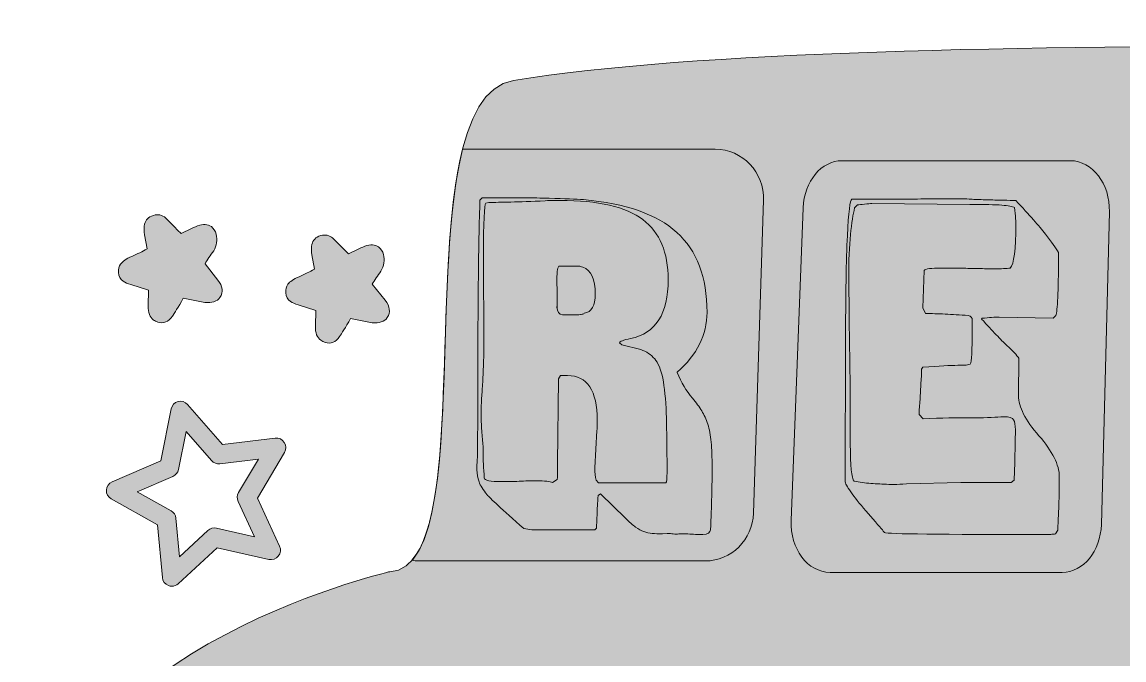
# Model space of a CAD drawing. Header units: inches. Extents: x 40 to 568, y -658 to -79.
# Drawn here: x 42.2 to 296.8, y -226.3 to -79 of the extents above; entities that cross this region are included whole.
import ezdxf

# ---------------------------------------------------------------- set-up
doc = ezdxf.new("R2010")
doc.units = ezdxf.units.IN
doc.header["$MEASUREMENT"] = 0
doc.layers.add('Layer 1', color=7, linetype='Continuous')

# ---------------------------------------------------------------- blocks, each defined once
blk = doc.blocks.new('block 4')
at = {"layer": 'Layer 1', "true_color": 0x231f20}
h = blk.add_hatch(color=250, dxfattribs=at)
h.dxf.hatch_style = 2
edge = h.paths.add_edge_path()
edge.add_spline(control_points=[(201.56, -188.47), (201.5, -190.88), (201.41, -193.48), (201.29, -196.28), (201.23, -196.89), (200.63, -197.25), (199.48, -197.37), (198.94, -197.37), (198.37, -197.36), (197.8, -197.33), (197.23, -197.3), (196.64, -197.25), (196.03, -197.19), (196.03, -197.19), (194.95, -197.19), (194.95, -197.19), (194.16, -197.19), (193.65, -197.22), (193.41, -197.28), (192.86, -197.22), (192.4, -197.18), (192, -197.15), (191.61, -197.11), (191.35, -197.1), (191.23, -197.1), (191.23, -197.1), (190.15, -197.19), (190.15, -197.19), (189.24, -197.19), (188.45, -197.16), (187.79, -197.1), (187.13, -197.04), (186.49, -196.9), (185.89, -196.69), (185.28, -196.48), (184.65, -196.13), (183.98, -195.64), (183.32, -195.15), (182.53, -194.45), (181.63, -193.54), (181.63, -193.54), (175.83, -187.97), (175.83, -187.97), (175.83, -187.97), (175.29, -188.33), (175.29, -188.33), (175.16, -190.04), (175.09, -191.51), (175.06, -192.76), (175.03, -194.01), (174.98, -195.06), (174.92, -195.91), (174.92, -195.91), (174.56, -196.28), (174.56, -196.28), (174.56, -196.28), (159.97, -196.28), (159.97, -196.28), (159.97, -196.28), (158.16, -196), (158.16, -196), (155.62, -193.75), (153.64, -191.97), (152.22, -190.66), (150.8, -189.35), (149.94, -188.52), (149.64, -188.15), (148.74, -187.05), (148.11, -186.07), (147.78, -185.18), (147.45, -184.3), (147.29, -183.37), (147.29, -182.4), (147.29, -181.67), (147.32, -180.91), (147.38, -180.11), (147.43, -179.32), (147.47, -178.41), (147.47, -177.37), (147.47, -148.45), (147.65, -129.37), (148.01, -120.11), (148.01, -120.11), (148.55, -119.57), (148.55, -119.57), (148.55, -119.57), (150.09, -119.57), (150.09, -119.57), (155.77, -119.57), (160.41, -119.61), (164, -119.7), (167.6, -119.79), (170.24, -119.9), (171.93, -120.02), (181.66, -120.87), (188.85, -123.4), (193.5, -127.6), (198.15, -131.8), (200.47, -137.95), (200.47, -146.05), (200.47, -151.23), (198.18, -155.82), (193.59, -159.84), (193.59, -159.84), (193.59, -159.93), (193.59, -159.93), (194.5, -162.24), (195.67, -164.22), (197.12, -165.87), (197.97, -166.9), (198.68, -167.88), (199.25, -168.79), (199.82, -169.7), (200.29, -170.74), (200.66, -171.89), (201.02, -173.05), (201.28, -174.42), (201.43, -176), (201.58, -177.59), (201.65, -179.54), (201.65, -181.85), (201.65, -183.86), (201.62, -186.07), (201.56, -188.47)], knot_values=[0, 0, 0, 0, 1, 1, 1, 2, 2, 2, 3, 3, 3, 4, 4, 4, 5, 5, 5, 6, 6, 6, 7, 7, 7, 8, 8, 8, 9, 9, 9, 10, 10, 10, 11, 11, 11, 12, 12, 12, 13, 13, 13, 14, 14, 14, 15, 15, 15, 16, 16, 16, 17, 17, 17, 18, 18, 18, 19, 19, 19, 20, 20, 20, 21, 21, 21, 22, 22, 22, 23, 23, 23, 24, 24, 24, 25, 25, 25, 26, 26, 26, 27, 27, 27, 28, 28, 28, 29, 29, 29, 30, 30, 30, 31, 31, 31, 32, 32, 32, 33, 33, 33, 34, 34, 34, 35, 35, 35, 36, 36, 36, 37, 37, 37, 38, 38, 38, 39, 39, 39, 40, 40, 40, 41, 41, 41, 41], degree=3, periodic=1)
edge = h.paths.add_edge_path()
edge.add_spline(control_points=[(185.66, -124.63), (181.76, -121.68), (175.37, -120.2), (166.5, -120.2), (166.13, -120.2), (165.65, -120.2), (165.05, -120.2), (164.5, -120.2), (163.84, -120.23), (163.05, -120.3), (159.91, -120.42), (157.27, -120.51), (155.12, -120.57), (152.98, -120.63), (151.3, -120.66), (150.09, -120.66), (150.09, -120.66), (149.37, -120.84), (149.37, -120.84), (149.01, -121.15), (148.82, -125.2), (148.82, -132.99), (148.82, -132.99), (148.82, -138.1), (148.82, -138.1), (148.82, -138.78), (148.82, -139.66), (148.82, -140.75), (148.82, -141.85), (148.85, -143.1), (148.92, -144.5), (148.92, -144.5), (148.92, -150.98), (148.92, -150.98), (148.92, -153.72), (148.88, -156.02), (148.82, -157.88), (148.77, -159.73), (148.69, -161.33), (148.6, -162.67), (148.51, -164.01), (148.43, -165.17), (148.37, -166.14), (148.31, -167.11), (148.28, -168.09), (148.28, -169.06), (148.28, -170.65), (148.33, -172.09), (148.42, -173.4), (148.51, -174.71), (148.61, -175.88), (148.74, -176.92), (148.74, -176.92), (148.74, -178.29), (148.74, -178.29), (148.74, -180.05), (148.82, -182.06), (149.01, -184.31), (149.06, -184.86), (150.4, -185.14), (152.99, -185.14), (154.26, -185.14), (155.61, -185.11), (157.03, -185.05), (158.45, -184.99), (159.76, -184.95), (160.97, -184.95), (163.02, -184.95), (164.29, -185.08), (164.77, -185.32), (164.77, -185.32), (165.86, -184.68), (165.86, -184.68), (165.92, -184.01), (165.95, -183.37), (165.95, -182.76), (165.95, -182.15), (165.95, -181.55), (165.95, -180.94), (165.95, -180.94), (166.13, -161.39), (166.13, -161.39), (166.13, -161.39), (166.58, -160.66), (166.58, -160.66), (166.58, -160.66), (168.22, -160.66), (168.22, -160.66), (172.81, -160.66), (175.1, -164.1), (175.1, -170.98), (175.1, -171.29), (175.1, -171.65), (175.1, -172.08), (175.1, -172.44), (175.07, -172.87), (175.01, -173.35), (175.01, -173.35), (174.56, -181.94), (174.56, -181.94), (174.56, -183.1), (174.65, -184.04), (174.83, -184.77), (174.83, -184.77), (175.37, -185.41), (175.37, -185.41), (175.37, -185.41), (190.96, -185.41), (190.96, -185.41), (191.14, -185.23), (191.23, -184.44), (191.23, -183.04), (191.23, -177.5), (191.17, -172.99), (191.05, -169.52), (190.93, -166.05), (190.66, -163.29), (190.24, -161.26), (189.81, -159.22), (189.19, -157.72), (188.38, -156.78), (187.56, -155.84), (186.49, -155.12), (185.16, -154.63), (185.16, -154.63), (180.81, -153.54), (180.81, -153.54), (180.81, -153.54), (180.27, -153.08), (180.27, -153.08), (180.27, -152.78), (181.11, -152.44), (182.81, -152.08), (188.61, -150.92), (191.5, -146.39), (191.5, -138.47), (191.5, -132.2), (189.56, -127.59), (185.66, -124.63)], knot_values=[0, 0, 0, 0, 1, 1, 1, 2, 2, 2, 3, 3, 3, 4, 4, 4, 5, 5, 5, 6, 6, 6, 7, 7, 7, 8, 8, 8, 9, 9, 9, 10, 10, 10, 11, 11, 11, 12, 12, 12, 13, 13, 13, 14, 14, 14, 15, 15, 15, 16, 16, 16, 17, 17, 17, 18, 18, 18, 19, 19, 19, 20, 20, 20, 21, 21, 21, 22, 22, 22, 23, 23, 23, 24, 24, 24, 25, 25, 25, 26, 26, 26, 27, 27, 27, 28, 28, 28, 29, 29, 29, 30, 30, 30, 31, 31, 31, 32, 32, 32, 33, 33, 33, 34, 34, 34, 35, 35, 35, 36, 36, 36, 37, 37, 37, 38, 38, 38, 39, 39, 39, 40, 40, 40, 41, 41, 41, 42, 42, 42, 43, 43, 43, 44, 44, 44, 45, 45, 45, 46, 46, 46, 46], degree=3, periodic=1)
edge = h.paths.add_edge_path()
edge.add_spline(control_points=[(172.11, -146.23), (172.11, -146.23), (172.02, -146.41), (172.02, -146.41), (171.72, -146.48), (171.45, -146.52), (171.21, -146.55), (170.97, -146.58), (170.75, -146.6), (170.57, -146.6), (170.57, -146.6), (167.04, -146.6), (167.04, -146.6), (166.25, -146.6), (165.83, -145.96), (165.77, -144.68), (165.77, -144.86), (165.8, -144.98), (165.86, -145.04), (165.86, -145.04), (165.86, -140.39), (165.86, -140.39), (165.8, -140.08), (165.77, -139.75), (165.77, -139.38), (165.77, -139.38), (165.77, -138.56), (165.77, -138.56), (165.77, -136.43), (165.98, -135.36), (166.4, -135.36), (166.4, -135.36), (171.03, -135.36), (171.03, -135.36), (171.09, -135.42), (171.33, -135.52), (171.75, -135.64), (173.68, -136.31), (174.65, -138.38), (174.65, -141.85), (174.65, -144.53), (173.8, -145.99), (172.11, -146.23)], knot_values=[0, 0, 0, 0, 1, 1, 1, 2, 2, 2, 3, 3, 3, 4, 4, 4, 5, 5, 5, 6, 6, 6, 7, 7, 7, 8, 8, 8, 9, 9, 9, 10, 10, 10, 11, 11, 11, 12, 12, 12, 13, 13, 13, 14, 14, 14, 14], degree=3, periodic=1)
h = blk.add_hatch(color=250, dxfattribs=at)
h.dxf.hatch_style = 2
edge = h.paths.add_edge_path()
edge.add_spline(control_points=[(281.79, -189.7), (281.72, -191.77), (281.63, -193.99), (281.51, -196.37), (281.51, -196.37), (280.97, -197.19), (280.97, -197.19), (280.67, -197.25), (280.3, -197.3), (279.88, -197.33), (279.46, -197.36), (278.94, -197.37), (278.34, -197.37), (254.54, -197.37), (242.25, -197.22), (241.46, -196.92), (241.52, -196.92), (240.83, -196.09), (239.38, -194.45), (239.38, -194.45), (237.2, -191.89), (237.2, -191.89), (235.69, -190.19), (234.51, -188.73), (233.67, -187.51), (232.82, -186.29), (232.4, -185.47), (232.4, -185.04), (232.4, -185.04), (232.49, -153.35), (232.49, -153.35), (232.49, -142.15), (232.62, -133.83), (232.9, -128.38), (233.17, -122.93), (233.52, -120.11), (233.94, -119.93), (233.94, -119.93), (244.99, -119.93), (244.99, -119.93), (245.54, -119.93), (246.2, -119.93), (246.99, -119.93), (247.83, -119.93), (248.8, -119.9), (249.89, -119.84), (249.89, -119.84), (254.69, -119.84), (254.69, -119.84), (254.69, -119.84), (259.86, -119.84), (259.86, -119.84), (260.1, -119.84), (260.73, -119.87), (261.76, -119.93), (262.78, -119.99), (263.92, -120.03), (265.16, -120.07), (266.39, -120.1), (267.64, -120.13), (268.87, -120.16), (270.11, -120.19), (271.09, -120.2), (271.82, -120.2), (274.96, -123.55), (277.24, -126.14), (278.66, -127.96), (280.08, -129.79), (281.09, -131.22), (281.69, -132.26), (281.69, -132.26), (281.69, -133.44), (281.69, -133.44), (281.69, -141.24), (281.48, -145.68), (281.06, -146.78), (281.06, -146.78), (280.43, -147.42), (280.43, -147.42), (280.43, -147.42), (268.01, -147.14), (268.01, -147.14), (266.98, -147.14), (265.66, -147.24), (264.03, -147.42), (264.03, -147.42), (263.93, -147.6), (263.93, -147.6), (265.2, -149), (266.32, -150.2), (267.29, -151.21), (268.25, -152.21), (269.08, -153.05), (269.78, -153.72), (270.47, -154.39), (271.05, -154.95), (271.5, -155.41), (271.95, -155.86), (272.3, -156.28), (272.54, -156.64), (272.54, -156.64), (272.45, -165.32), (272.45, -165.32), (272.45, -167.87), (274.02, -170.95), (277.16, -174.54), (280.3, -178.13), (281.88, -181.27), (281.88, -183.95), (281.88, -185.71), (281.85, -187.63), (281.79, -189.7)], knot_values=[0, 0, 0, 0, 1, 1, 1, 2, 2, 2, 3, 3, 3, 4, 4, 4, 5, 5, 5, 6, 6, 6, 7, 7, 7, 8, 8, 8, 9, 9, 9, 10, 10, 10, 11, 11, 11, 12, 12, 12, 13, 13, 13, 14, 14, 14, 15, 15, 15, 16, 16, 16, 17, 17, 17, 18, 18, 18, 19, 19, 19, 20, 20, 20, 21, 21, 21, 22, 22, 22, 23, 23, 23, 24, 24, 24, 25, 25, 25, 26, 26, 26, 27, 27, 27, 28, 28, 28, 29, 29, 29, 30, 30, 30, 31, 31, 31, 32, 32, 32, 33, 33, 33, 34, 34, 34, 35, 35, 35, 36, 36, 36, 37, 37, 37, 37], degree=3, periodic=1)
edge = h.paths.add_edge_path()
edge.add_spline(control_points=[(271.32, -170.84), (271.05, -170.39), (270.28, -170.16), (269.01, -170.16), (269.01, -170.16), (268.37, -170.16), (268.37, -170.16), (266.62, -170.34), (264.25, -170.42), (261.26, -170.39), (258.27, -170.36), (254.66, -170.43), (250.43, -170.61), (250.43, -170.61), (249.53, -169.61), (249.53, -169.61), (249.53, -169.61), (249.53, -169.06), (249.53, -169.06), (249.53, -168.88), (249.53, -168.64), (249.53, -168.33), (249.53, -168.03), (249.56, -167.63), (249.62, -167.14), (249.62, -167.14), (249.98, -161.3), (249.98, -161.3), (250.04, -160.81), (250.07, -160.42), (250.07, -160.11), (250.07, -159.75), (250.07, -159.44), (250.07, -159.2), (250.07, -159.2), (250.34, -158.74), (250.34, -158.74), (254.09, -158.44), (256.77, -158.28), (258.41, -158.28), (260.04, -158.28), (261, -158.19), (261.3, -158.01), (261.61, -157.52), (261.76, -154.88), (261.76, -150.07), (261.76, -150.07), (261.76, -147.78), (261.76, -147.78), (261.76, -147.3), (261.46, -146.96), (260.85, -146.78), (258.92, -146.66), (257.14, -146.55), (255.51, -146.46), (253.88, -146.37), (252.36, -146.32), (250.98, -146.32), (250.98, -146.32), (250.34, -145.04), (250.34, -145.04), (250.34, -145.04), (250.61, -136.37), (250.61, -136.37), (250.98, -136), (252.3, -135.82), (254.6, -135.82), (254.6, -135.82), (258.86, -135.82), (258.86, -135.82), (259.22, -135.82), (259.7, -135.84), (260.31, -135.86), (260.91, -135.9), (261.54, -135.91), (262.21, -135.91), (262.88, -135.91), (263.53, -135.93), (264.16, -135.96), (264.8, -135.99), (265.29, -136), (265.66, -136), (265.66, -136), (266.83, -136), (266.83, -136), (267.68, -136), (268.4, -135.99), (269.01, -135.96), (269.61, -135.93), (270.12, -135.88), (270.55, -135.82), (271.39, -134.97), (271.82, -131.59), (271.82, -125.68), (271.82, -125.68), (271.82, -124.77), (271.82, -124.77), (271.75, -124.46), (271.72, -124.16), (271.72, -123.85), (271.72, -123.85), (271.54, -121.85), (271.54, -121.85), (271.06, -121.6), (270.06, -121.42), (268.56, -121.3), (267.04, -121.18), (264.6, -121.12), (261.22, -121.12), (261.22, -121.12), (238.56, -120.93), (238.56, -120.93), (238.2, -120.93), (237.64, -120.98), (236.88, -121.07), (236.13, -121.16), (235.57, -121.21), (235.21, -121.21), (235.21, -121.21), (234.57, -121.94), (234.57, -121.94), (234.21, -123.34), (233.9, -125.39), (233.62, -128.1), (233.35, -130.81), (233.22, -134.15), (233.22, -138.1), (233.22, -138.1), (233.31, -146.96), (233.31, -146.96), (233.31, -147.45), (233.32, -148.5), (233.35, -150.11), (233.38, -151.72), (233.41, -153.54), (233.44, -155.55), (233.47, -157.55), (233.5, -159.55), (233.53, -161.53), (233.56, -163.51), (233.58, -165.08), (233.58, -166.23), (233.58, -166.23), (233.58, -176.46), (233.58, -176.46), (233.58, -181.51), (233.88, -184.37), (234.48, -185.04), (235.69, -185.29), (236.98, -185.46), (238.33, -185.55), (239.69, -185.64), (241.07, -185.71), (242.46, -185.77), (242.7, -185.77), (243.15, -185.77), (243.82, -185.77), (244.48, -185.77), (245.39, -185.74), (246.54, -185.68), (246.54, -185.68), (259.13, -185.32), (259.13, -185.32), (259.13, -185.32), (270.73, -185.32), (270.73, -185.32), (270.73, -185.32), (271.45, -184.77), (271.45, -184.77), (271.64, -179.05), (271.72, -175.18), (271.72, -173.17), (271.72, -172.08), (271.59, -171.3), (271.32, -170.84)], knot_values=[0, 0, 0, 0, 1, 1, 1, 2, 2, 2, 3, 3, 3, 4, 4, 4, 5, 5, 5, 6, 6, 6, 7, 7, 7, 8, 8, 8, 9, 9, 9, 10, 10, 10, 11, 11, 11, 12, 12, 12, 13, 13, 13, 14, 14, 14, 15, 15, 15, 16, 16, 16, 17, 17, 17, 18, 18, 18, 19, 19, 19, 20, 20, 20, 21, 21, 21, 22, 22, 22, 23, 23, 23, 24, 24, 24, 25, 25, 25, 26, 26, 26, 27, 27, 27, 28, 28, 28, 29, 29, 29, 30, 30, 30, 31, 31, 31, 32, 32, 32, 33, 33, 33, 34, 34, 34, 35, 35, 35, 36, 36, 36, 37, 37, 37, 38, 38, 38, 39, 39, 39, 40, 40, 40, 41, 41, 41, 42, 42, 42, 43, 43, 43, 44, 44, 44, 45, 45, 45, 46, 46, 46, 47, 47, 47, 48, 48, 48, 49, 49, 49, 50, 50, 50, 51, 51, 51, 52, 52, 52, 53, 53, 53, 54, 54, 54, 55, 55, 55, 56, 56, 56, 57, 57, 57, 58, 58, 58, 58], degree=3, periodic=1)
at = {"layer": 'Layer 1', "lineweight": 0}
for points, knots in [([(201.56, -188.47), (201.5, -190.88), (201.41, -193.48), (201.29, -196.28), (201.23, -196.89), (200.63, -197.25), (199.48, -197.37), (198.94, -197.37), (198.37, -197.36), (197.8, -197.33), (197.23, -197.3), (196.64, -197.25), (196.03, -197.19), (196.03, -197.19), (194.95, -197.19), (194.95, -197.19), (194.16, -197.19), (193.65, -197.22), (193.41, -197.28), (192.86, -197.22), (192.4, -197.18), (192, -197.15), (191.61, -197.11), (191.35, -197.1), (191.23, -197.1), (191.23, -197.1), (190.15, -197.19), (190.15, -197.19), (189.24, -197.19), (188.45, -197.16), (187.79, -197.1), (187.13, -197.04), (186.49, -196.9), (185.89, -196.69), (185.28, -196.48), (184.65, -196.13), (183.98, -195.64), (183.32, -195.15), (182.53, -194.45), (181.63, -193.54), (181.63, -193.54), (175.83, -187.97), (175.83, -187.97), (175.83, -187.97), (175.29, -188.33), (175.29, -188.33), (175.16, -190.04), (175.09, -191.51), (175.06, -192.76), (175.03, -194.01), (174.98, -195.06), (174.92, -195.91), (174.92, -195.91), (174.56, -196.28), (174.56, -196.28), (174.56, -196.28), (159.97, -196.28), (159.97, -196.28), (159.97, -196.28), (158.16, -196), (158.16, -196), (155.62, -193.75), (153.64, -191.97), (152.22, -190.66), (150.8, -189.35), (149.94, -188.52), (149.64, -188.15), (148.74, -187.05), (148.11, -186.07), (147.78, -185.18), (147.45, -184.3), (147.29, -183.37), (147.29, -182.4), (147.29, -181.67), (147.32, -180.91), (147.38, -180.11), (147.43, -179.32), (147.47, -178.41), (147.47, -177.37), (147.47, -148.45), (147.65, -129.37), (148.01, -120.11), (148.01, -120.11), (148.55, -119.57), (148.55, -119.57), (148.55, -119.57), (150.09, -119.57), (150.09, -119.57), (155.77, -119.57), (160.41, -119.61), (164, -119.7), (167.6, -119.79), (170.24, -119.9), (171.93, -120.02), (181.66, -120.87), (188.85, -123.4), (193.5, -127.6), (198.15, -131.8), (200.47, -137.95), (200.47, -146.05), (200.47, -151.23), (198.18, -155.82), (193.59, -159.84), (193.59, -159.84), (193.59, -159.93), (193.59, -159.93), (194.5, -162.24), (195.67, -164.22), (197.12, -165.87), (197.97, -166.9), (198.68, -167.88), (199.25, -168.79), (199.82, -169.7), (200.29, -170.74), (200.66, -171.89), (201.02, -173.05), (201.28, -174.42), (201.43, -176), (201.58, -177.59), (201.65, -179.54), (201.65, -181.85), (201.65, -183.86), (201.62, -186.07), (201.56, -188.47)], [0, 0, 0, 0, 1, 1, 1, 2, 2, 2, 3, 3, 3, 4, 4, 4, 5, 5, 5, 6, 6, 6, 7, 7, 7, 8, 8, 8, 9, 9, 9, 10, 10, 10, 11, 11, 11, 12, 12, 12, 13, 13, 13, 14, 14, 14, 15, 15, 15, 16, 16, 16, 17, 17, 17, 18, 18, 18, 19, 19, 19, 20, 20, 20, 21, 21, 21, 22, 22, 22, 23, 23, 23, 24, 24, 24, 25, 25, 25, 26, 26, 26, 27, 27, 27, 28, 28, 28, 29, 29, 29, 30, 30, 30, 31, 31, 31, 32, 32, 32, 33, 33, 33, 34, 34, 34, 35, 35, 35, 36, 36, 36, 37, 37, 37, 38, 38, 38, 39, 39, 39, 40, 40, 40, 41, 41, 41, 41]), ([(185.66, -124.63), (181.76, -121.68), (175.37, -120.2), (166.5, -120.2), (166.13, -120.2), (165.65, -120.2), (165.05, -120.2), (164.5, -120.2), (163.84, -120.23), (163.05, -120.3), (159.91, -120.42), (157.27, -120.51), (155.12, -120.57), (152.98, -120.63), (151.3, -120.66), (150.09, -120.66), (150.09, -120.66), (149.37, -120.84), (149.37, -120.84), (149.01, -121.15), (148.82, -125.2), (148.82, -132.99), (148.82, -132.99), (148.82, -138.1), (148.82, -138.1), (148.82, -138.78), (148.82, -139.66), (148.82, -140.75), (148.82, -141.85), (148.85, -143.1), (148.92, -144.5), (148.92, -144.5), (148.92, -150.98), (148.92, -150.98), (148.92, -153.72), (148.88, -156.02), (148.82, -157.88), (148.77, -159.73), (148.69, -161.33), (148.6, -162.67), (148.51, -164.01), (148.43, -165.17), (148.37, -166.14), (148.31, -167.11), (148.28, -168.09), (148.28, -169.06), (148.28, -170.65), (148.33, -172.09), (148.42, -173.4), (148.51, -174.71), (148.61, -175.88), (148.74, -176.92), (148.74, -176.92), (148.74, -178.29), (148.74, -178.29), (148.74, -180.05), (148.82, -182.06), (149.01, -184.31), (149.06, -184.86), (150.4, -185.14), (152.99, -185.14), (154.26, -185.14), (155.61, -185.11), (157.03, -185.05), (158.45, -184.99), (159.76, -184.95), (160.97, -184.95), (163.02, -184.95), (164.29, -185.08), (164.77, -185.32), (164.77, -185.32), (165.86, -184.68), (165.86, -184.68), (165.92, -184.01), (165.95, -183.37), (165.95, -182.76), (165.95, -182.15), (165.95, -181.55), (165.95, -180.94), (165.95, -180.94), (166.13, -161.39), (166.13, -161.39), (166.13, -161.39), (166.58, -160.66), (166.58, -160.66), (166.58, -160.66), (168.22, -160.66), (168.22, -160.66), (172.81, -160.66), (175.1, -164.1), (175.1, -170.98), (175.1, -171.29), (175.1, -171.65), (175.1, -172.08), (175.1, -172.44), (175.07, -172.87), (175.01, -173.35), (175.01, -173.35), (174.56, -181.94), (174.56, -181.94), (174.56, -183.1), (174.65, -184.04), (174.83, -184.77), (174.83, -184.77), (175.37, -185.41), (175.37, -185.41), (175.37, -185.41), (190.96, -185.41), (190.96, -185.41), (191.14, -185.23), (191.23, -184.44), (191.23, -183.04), (191.23, -177.5), (191.17, -172.99), (191.05, -169.52), (190.93, -166.05), (190.66, -163.29), (190.24, -161.26), (189.81, -159.22), (189.19, -157.72), (188.38, -156.78), (187.56, -155.84), (186.49, -155.12), (185.16, -154.63), (185.16, -154.63), (180.81, -153.54), (180.81, -153.54), (180.81, -153.54), (180.27, -153.08), (180.27, -153.08), (180.27, -152.78), (181.11, -152.44), (182.81, -152.08), (188.61, -150.92), (191.5, -146.39), (191.5, -138.47), (191.5, -132.2), (189.56, -127.59), (185.66, -124.63)], [0, 0, 0, 0, 1, 1, 1, 2, 2, 2, 3, 3, 3, 4, 4, 4, 5, 5, 5, 6, 6, 6, 7, 7, 7, 8, 8, 8, 9, 9, 9, 10, 10, 10, 11, 11, 11, 12, 12, 12, 13, 13, 13, 14, 14, 14, 15, 15, 15, 16, 16, 16, 17, 17, 17, 18, 18, 18, 19, 19, 19, 20, 20, 20, 21, 21, 21, 22, 22, 22, 23, 23, 23, 24, 24, 24, 25, 25, 25, 26, 26, 26, 27, 27, 27, 28, 28, 28, 29, 29, 29, 30, 30, 30, 31, 31, 31, 32, 32, 32, 33, 33, 33, 34, 34, 34, 35, 35, 35, 36, 36, 36, 37, 37, 37, 38, 38, 38, 39, 39, 39, 40, 40, 40, 41, 41, 41, 42, 42, 42, 43, 43, 43, 44, 44, 44, 45, 45, 45, 46, 46, 46, 46]), ([(281.79, -189.7), (281.72, -191.77), (281.63, -193.99), (281.51, -196.37), (281.51, -196.37), (280.97, -197.19), (280.97, -197.19), (280.67, -197.25), (280.3, -197.3), (279.88, -197.33), (279.46, -197.36), (278.94, -197.37), (278.34, -197.37), (254.54, -197.37), (242.25, -197.22), (241.46, -196.92), (241.52, -196.92), (240.83, -196.09), (239.38, -194.45), (239.38, -194.45), (237.2, -191.89), (237.2, -191.89), (235.69, -190.19), (234.51, -188.73), (233.67, -187.51), (232.82, -186.29), (232.4, -185.47), (232.4, -185.04), (232.4, -185.04), (232.49, -153.35), (232.49, -153.35), (232.49, -142.15), (232.62, -133.83), (232.9, -128.38), (233.17, -122.93), (233.52, -120.11), (233.94, -119.93), (233.94, -119.93), (244.99, -119.93), (244.99, -119.93), (245.54, -119.93), (246.2, -119.93), (246.99, -119.93), (247.83, -119.93), (248.8, -119.9), (249.89, -119.84), (249.89, -119.84), (254.69, -119.84), (254.69, -119.84), (254.69, -119.84), (259.86, -119.84), (259.86, -119.84), (260.1, -119.84), (260.73, -119.87), (261.76, -119.93), (262.78, -119.99), (263.92, -120.03), (265.16, -120.07), (266.39, -120.1), (267.64, -120.13), (268.87, -120.16), (270.11, -120.19), (271.09, -120.2), (271.82, -120.2), (274.96, -123.55), (277.24, -126.14), (278.66, -127.96), (280.08, -129.79), (281.09, -131.22), (281.69, -132.26), (281.69, -132.26), (281.69, -133.44), (281.69, -133.44), (281.69, -141.24), (281.48, -145.68), (281.06, -146.78), (281.06, -146.78), (280.43, -147.42), (280.43, -147.42), (280.43, -147.42), (268.01, -147.14), (268.01, -147.14), (266.98, -147.14), (265.66, -147.24), (264.03, -147.42), (264.03, -147.42), (263.93, -147.6), (263.93, -147.6), (265.2, -149), (266.32, -150.2), (267.29, -151.21), (268.25, -152.21), (269.08, -153.05), (269.78, -153.72), (270.47, -154.39), (271.05, -154.95), (271.5, -155.41), (271.95, -155.86), (272.3, -156.28), (272.54, -156.64), (272.54, -156.64), (272.45, -165.32), (272.45, -165.32), (272.45, -167.87), (274.02, -170.95), (277.16, -174.54), (280.3, -178.13), (281.88, -181.27), (281.88, -183.95), (281.88, -185.71), (281.85, -187.63), (281.79, -189.7)], [0, 0, 0, 0, 1, 1, 1, 2, 2, 2, 3, 3, 3, 4, 4, 4, 5, 5, 5, 6, 6, 6, 7, 7, 7, 8, 8, 8, 9, 9, 9, 10, 10, 10, 11, 11, 11, 12, 12, 12, 13, 13, 13, 14, 14, 14, 15, 15, 15, 16, 16, 16, 17, 17, 17, 18, 18, 18, 19, 19, 19, 20, 20, 20, 21, 21, 21, 22, 22, 22, 23, 23, 23, 24, 24, 24, 25, 25, 25, 26, 26, 26, 27, 27, 27, 28, 28, 28, 29, 29, 29, 30, 30, 30, 31, 31, 31, 32, 32, 32, 33, 33, 33, 34, 34, 34, 35, 35, 35, 36, 36, 36, 37, 37, 37, 37]), ([(271.32, -170.84), (271.05, -170.39), (270.28, -170.16), (269.01, -170.16), (269.01, -170.16), (268.37, -170.16), (268.37, -170.16), (266.62, -170.34), (264.25, -170.42), (261.26, -170.39), (258.27, -170.36), (254.66, -170.43), (250.43, -170.61), (250.43, -170.61), (249.53, -169.61), (249.53, -169.61), (249.53, -169.61), (249.53, -169.06), (249.53, -169.06), (249.53, -168.88), (249.53, -168.64), (249.53, -168.33), (249.53, -168.03), (249.56, -167.63), (249.62, -167.14), (249.62, -167.14), (249.98, -161.3), (249.98, -161.3), (250.04, -160.81), (250.07, -160.42), (250.07, -160.11), (250.07, -159.75), (250.07, -159.44), (250.07, -159.2), (250.07, -159.2), (250.34, -158.74), (250.34, -158.74), (254.09, -158.44), (256.77, -158.28), (258.41, -158.28), (260.04, -158.28), (261, -158.19), (261.3, -158.01), (261.61, -157.52), (261.76, -154.88), (261.76, -150.07), (261.76, -150.07), (261.76, -147.78), (261.76, -147.78), (261.76, -147.3), (261.46, -146.96), (260.85, -146.78), (258.92, -146.66), (257.14, -146.55), (255.51, -146.46), (253.88, -146.37), (252.36, -146.32), (250.98, -146.32), (250.98, -146.32), (250.34, -145.04), (250.34, -145.04), (250.34, -145.04), (250.61, -136.37), (250.61, -136.37), (250.98, -136), (252.3, -135.82), (254.6, -135.82), (254.6, -135.82), (258.86, -135.82), (258.86, -135.82), (259.22, -135.82), (259.7, -135.84), (260.31, -135.86), (260.91, -135.9), (261.54, -135.91), (262.21, -135.91), (262.88, -135.91), (263.53, -135.93), (264.16, -135.96), (264.8, -135.99), (265.29, -136), (265.66, -136), (265.66, -136), (266.83, -136), (266.83, -136), (267.68, -136), (268.4, -135.99), (269.01, -135.96), (269.61, -135.93), (270.12, -135.88), (270.55, -135.82), (271.39, -134.97), (271.82, -131.59), (271.82, -125.68), (271.82, -125.68), (271.82, -124.77), (271.82, -124.77), (271.75, -124.46), (271.72, -124.16), (271.72, -123.85), (271.72, -123.85), (271.54, -121.85), (271.54, -121.85), (271.06, -121.6), (270.06, -121.42), (268.56, -121.3), (267.04, -121.18), (264.6, -121.12), (261.22, -121.12), (261.22, -121.12), (238.56, -120.93), (238.56, -120.93), (238.2, -120.93), (237.64, -120.98), (236.88, -121.07), (236.13, -121.16), (235.57, -121.21), (235.21, -121.21), (235.21, -121.21), (234.57, -121.94), (234.57, -121.94), (234.21, -123.34), (233.9, -125.39), (233.62, -128.1), (233.35, -130.81), (233.22, -134.15), (233.22, -138.1), (233.22, -138.1), (233.31, -146.96), (233.31, -146.96), (233.31, -147.45), (233.32, -148.5), (233.35, -150.11), (233.38, -151.72), (233.41, -153.54), (233.44, -155.55), (233.47, -157.55), (233.5, -159.55), (233.53, -161.53), (233.56, -163.51), (233.58, -165.08), (233.58, -166.23), (233.58, -166.23), (233.58, -176.46), (233.58, -176.46), (233.58, -181.51), (233.88, -184.37), (234.48, -185.04), (235.69, -185.29), (236.98, -185.46), (238.33, -185.55), (239.69, -185.64), (241.07, -185.71), (242.46, -185.77), (242.7, -185.77), (243.15, -185.77), (243.82, -185.77), (244.48, -185.77), (245.39, -185.74), (246.54, -185.68), (246.54, -185.68), (259.13, -185.32), (259.13, -185.32), (259.13, -185.32), (270.73, -185.32), (270.73, -185.32), (270.73, -185.32), (271.45, -184.77), (271.45, -184.77), (271.64, -179.05), (271.72, -175.18), (271.72, -173.17), (271.72, -172.08), (271.59, -171.3), (271.32, -170.84)], [0, 0, 0, 0, 1, 1, 1, 2, 2, 2, 3, 3, 3, 4, 4, 4, 5, 5, 5, 6, 6, 6, 7, 7, 7, 8, 8, 8, 9, 9, 9, 10, 10, 10, 11, 11, 11, 12, 12, 12, 13, 13, 13, 14, 14, 14, 15, 15, 15, 16, 16, 16, 17, 17, 17, 18, 18, 18, 19, 19, 19, 20, 20, 20, 21, 21, 21, 22, 22, 22, 23, 23, 23, 24, 24, 24, 25, 25, 25, 26, 26, 26, 27, 27, 27, 28, 28, 28, 29, 29, 29, 30, 30, 30, 31, 31, 31, 32, 32, 32, 33, 33, 33, 34, 34, 34, 35, 35, 35, 36, 36, 36, 37, 37, 37, 38, 38, 38, 39, 39, 39, 40, 40, 40, 41, 41, 41, 42, 42, 42, 43, 43, 43, 44, 44, 44, 45, 45, 45, 46, 46, 46, 47, 47, 47, 48, 48, 48, 49, 49, 49, 50, 50, 50, 51, 51, 51, 52, 52, 52, 53, 53, 53, 54, 54, 54, 55, 55, 55, 56, 56, 56, 57, 57, 57, 58, 58, 58, 58]), ([(172.11, -146.23), (172.11, -146.23), (172.02, -146.41), (172.02, -146.41), (171.72, -146.48), (171.45, -146.52), (171.21, -146.55), (170.97, -146.58), (170.75, -146.6), (170.57, -146.6), (170.57, -146.6), (167.04, -146.6), (167.04, -146.6), (166.25, -146.6), (165.83, -145.96), (165.77, -144.68), (165.77, -144.86), (165.8, -144.98), (165.86, -145.04), (165.86, -145.04), (165.86, -140.39), (165.86, -140.39), (165.8, -140.08), (165.77, -139.75), (165.77, -139.38), (165.77, -139.38), (165.77, -138.56), (165.77, -138.56), (165.77, -136.43), (165.98, -135.36), (166.4, -135.36), (166.4, -135.36), (171.03, -135.36), (171.03, -135.36), (171.09, -135.42), (171.33, -135.52), (171.75, -135.64), (173.68, -136.31), (174.65, -138.38), (174.65, -141.85), (174.65, -144.53), (173.8, -145.99), (172.11, -146.23)], [0, 0, 0, 0, 1, 1, 1, 2, 2, 2, 3, 3, 3, 4, 4, 4, 5, 5, 5, 6, 6, 6, 7, 7, 7, 8, 8, 8, 9, 9, 9, 10, 10, 10, 11, 11, 11, 12, 12, 12, 13, 13, 13, 14, 14, 14, 14])]:
    blk.add_open_spline(points, degree=3, knots=knots, dxfattribs=at)
blk = doc.blocks.new('block 2')
at = {"layer": 'Layer 1', "true_color": 0xfff100}
h = blk.add_hatch(color=2, dxfattribs=at)
h.dxf.hatch_style = 2
edge = h.paths.add_edge_path()
edge.add_spline(control_points=[(47.63, -339.79), (47.63, -339.79), (553.04, -336.55), (553.04, -336.55), (553.04, -336.55), (546.91, -120.74), (546.91, -120.74), (546.91, -120.74), (544.23, -86.97), (505.62, -86.97), (467, -86.97), (237.99, -79.01), (155.76, -92.49), (128.8, -96.91), (150.31, -205.07), (127.14, -205.94), (127.14, -205.94), (42.19, -225.5), (46.73, -280.7), (46.73, -280.7), (47.63, -339.79), (47.63, -339.79)], knot_values=[0, 0, 0, 0, 1, 1, 1, 2, 2, 2, 3, 3, 3, 4, 4, 4, 5, 5, 5, 6, 6, 6, 7, 7, 7, 7], degree=3, periodic=1)
at = {"layer": 'Layer 1', "true_color": 0x6bc7bb}
h = blk.add_hatch(color=123, dxfattribs=at)
h.dxf.hatch_style = 2
edge = h.paths.add_edge_path()
edge.add_spline(control_points=[(132.29, -203.3), (132.76, -203.36), (133.22, -203.45), (133.71, -203.45), (133.71, -203.45), (200.06, -203.45), (200.06, -203.45), (206.08, -203.45), (211.01, -198.56), (211.21, -192.4), (211.21, -192.4), (213.51, -120.17), (213.51, -120.17), (213.72, -113.72), (208.66, -108.38), (202.36, -108.38), (202.36, -108.38), (143.98, -108.38), (143.98, -108.38), (137.03, -135.99), (143.33, -190.73), (132.29, -203.3)], knot_values=[0, 0, 0, 0, 1, 1, 1, 2, 2, 2, 3, 3, 3, 4, 4, 4, 5, 5, 5, 6, 6, 6, 7, 7, 7, 7], degree=3, periodic=1)
h = blk.add_hatch(color=123, dxfattribs=at)
h.dxf.hatch_style = 2
edge = h.paths.add_edge_path()
edge.add_spline(control_points=[(228.91, -206.09), (228.91, -206.09), (282.56, -206.09), (282.56, -206.09), (287.44, -206.09), (291.43, -201.2), (291.59, -195.05), (291.59, -195.05), (293.45, -122.82), (293.45, -122.82), (293.61, -116.37), (289.53, -111.03), (284.43, -111.03), (284.43, -111.03), (231.7, -111.03), (231.7, -111.03), (226.89, -111.03), (222.92, -115.81), (222.69, -121.89), (222.69, -121.89), (219.89, -194.12), (219.89, -194.12), (219.64, -200.63), (223.75, -206.09), (228.91, -206.09)], knot_values=[0, 0, 0, 0, 1, 1, 1, 2, 2, 2, 3, 3, 3, 4, 4, 4, 5, 5, 5, 6, 6, 6, 7, 7, 7, 8, 8, 8, 8], degree=3, periodic=1)
at = {"layer": 'Layer 1', "lineweight": 0}
for points, knots in [([(47.63, -339.79), (47.63, -339.79), (553.04, -336.55), (553.04, -336.55), (553.04, -336.55), (546.91, -120.74), (546.91, -120.74), (546.91, -120.74), (544.23, -86.97), (505.62, -86.97), (467, -86.97), (237.99, -79.01), (155.76, -92.49), (128.8, -96.91), (150.31, -205.07), (127.14, -205.94), (127.14, -205.94), (42.19, -225.5), (46.73, -280.7), (46.73, -280.7), (47.63, -339.79), (47.63, -339.79)], [0, 0, 0, 0, 1, 1, 1, 2, 2, 2, 3, 3, 3, 4, 4, 4, 5, 5, 5, 6, 6, 6, 7, 7, 7, 7]), ([(132.29, -203.3), (132.76, -203.36), (133.22, -203.45), (133.71, -203.45), (133.71, -203.45), (200.06, -203.45), (200.06, -203.45), (206.08, -203.45), (211.01, -198.56), (211.21, -192.4), (211.21, -192.4), (213.51, -120.17), (213.51, -120.17), (213.72, -113.72), (208.66, -108.38), (202.36, -108.38), (202.36, -108.38), (143.98, -108.38), (143.98, -108.38), (137.03, -135.99), (143.33, -190.73), (132.29, -203.3)], [0, 0, 0, 0, 1, 1, 1, 2, 2, 2, 3, 3, 3, 4, 4, 4, 5, 5, 5, 6, 6, 6, 7, 7, 7, 7]), ([(228.91, -206.09), (228.91, -206.09), (282.56, -206.09), (282.56, -206.09), (287.44, -206.09), (291.43, -201.2), (291.59, -195.05), (291.59, -195.05), (293.45, -122.82), (293.45, -122.82), (293.61, -116.37), (289.53, -111.03), (284.43, -111.03), (284.43, -111.03), (231.7, -111.03), (231.7, -111.03), (226.89, -111.03), (222.92, -115.81), (222.69, -121.89), (222.69, -121.89), (219.89, -194.12), (219.89, -194.12), (219.64, -200.63), (223.75, -206.09), (228.91, -206.09)], [0, 0, 0, 0, 1, 1, 1, 2, 2, 2, 3, 3, 3, 4, 4, 4, 5, 5, 5, 6, 6, 6, 7, 7, 7, 8, 8, 8, 8])]:
    blk.add_open_spline(points, degree=3, knots=knots, dxfattribs=at)
at = {"layer": 'Layer 1'}
blk.add_blockref('block 4', (0, 0), dxfattribs=at)

msp = doc.modelspace()

# ---------------------------------------------------------------- hatches: boundary and pattern name
at = {"layer": 'Layer 1', "true_color": 0xfff100}
h = msp.add_hatch(color=2, dxfattribs=at)
h.dxf.hatch_style = 2
edge = h.paths.add_edge_path()
edge.add_spline(control_points=[(70.94, -124.69), (71.2, -124.33), (71.6, -124.03), (72.12, -123.8), (73.23, -123.34), (74.21, -123.42), (75.07, -124.02), (75.4, -124.26), (76.7, -125.54), (78.94, -127.87), (80.25, -127.19), (81.52, -126.59), (82.76, -126.09), (84.05, -125.62), (85.11, -125.68), (85.93, -126.26), (86.48, -126.65), (86.85, -127.23), (87.03, -128.01), (87.37, -129.35), (87.18, -130.62), (86.47, -131.82), (85.69, -132.93), (85.02, -133.93), (84.48, -134.83), (84.48, -134.83), (87.45, -138.59), (87.45, -138.59), (88.55, -140.02), (88.71, -141.35), (87.93, -142.59), (87.25, -143.54), (86.08, -143.93), (84.41, -143.76), (84.41, -143.76), (79.45, -142.8), (79.45, -142.8), (78.24, -144.89), (77.4, -146.27), (76.92, -146.95), (75.99, -148.27), (74.87, -148.71), (73.56, -148.3), (73.19, -148.17), (72.87, -148.01), (72.59, -147.82), (71.71, -147.19), (71.28, -146.11), (71.32, -144.57), (71.32, -144.57), (71.43, -140.91), (71.43, -140.91), (71.43, -140.91), (67.3, -139.65), (67.3, -139.65), (66.59, -139.42), (66.02, -139.16), (65.59, -138.85), (64.89, -138.36), (64.52, -137.69), (64.49, -136.86), (64.46, -136.04), (64.62, -135.38), (64.96, -134.89), (65.4, -134.27), (66.26, -133.69), (67.55, -133.13), (68.84, -132.57), (70.01, -132), (71.07, -131.41), (71.07, -131.41), (70.51, -128.12), (70.51, -128.12), (70.26, -126.6), (70.4, -125.46), (70.94, -124.69)], knot_values=[0, 0, 0, 0, 1, 1, 1, 2, 2, 2, 3, 3, 3, 4, 4, 4, 5, 5, 5, 6, 6, 6, 7, 7, 7, 8, 8, 8, 9, 9, 9, 10, 10, 10, 11, 11, 11, 12, 12, 12, 13, 13, 13, 14, 14, 14, 15, 15, 15, 16, 16, 16, 17, 17, 17, 18, 18, 18, 19, 19, 19, 20, 20, 20, 21, 21, 21, 22, 22, 22, 23, 23, 23, 24, 24, 24, 25, 25, 25, 25], degree=3, periodic=1)
at = {"layer": 'Layer 1', "true_color": 0x00a79d}
h = msp.add_hatch(color=134, dxfattribs=at)
h.dxf.hatch_style = 2
edge = h.paths.add_edge_path()
edge.add_spline(control_points=[(109.6, -129.37), (109.86, -129.01), (110.25, -128.71), (110.78, -128.48), (111.89, -128.02), (112.87, -128.1), (113.72, -128.7), (114.06, -128.94), (115.35, -130.22), (117.6, -132.55), (118.91, -131.87), (120.18, -131.27), (121.41, -130.77), (122.7, -130.3), (123.76, -130.36), (124.59, -130.94), (125.14, -131.33), (125.51, -131.92), (125.69, -132.69), (126.02, -134.03), (125.84, -135.3), (125.12, -136.5), (124.34, -137.61), (123.68, -138.61), (123.13, -139.51), (123.13, -139.51), (126.11, -143.27), (126.11, -143.27), (127.21, -144.7), (127.37, -146.03), (126.58, -147.27), (125.91, -148.22), (124.74, -148.61), (123.07, -148.44), (123.07, -148.44), (118.11, -147.48), (118.11, -147.48), (116.9, -149.57), (116.06, -150.95), (115.58, -151.63), (114.65, -152.95), (113.53, -153.4), (112.22, -152.98), (111.85, -152.85), (111.52, -152.69), (111.25, -152.5), (110.36, -151.87), (109.94, -150.79), (109.97, -149.25), (109.97, -149.25), (110.08, -145.6), (110.08, -145.6), (110.08, -145.6), (105.96, -144.33), (105.96, -144.33), (105.25, -144.1), (104.68, -143.84), (104.25, -143.54), (103.55, -143.04), (103.18, -142.37), (103.15, -141.55), (103.11, -140.72), (103.27, -140.06), (103.62, -139.57), (104.05, -138.95), (104.92, -138.37), (106.21, -137.81), (107.5, -137.25), (108.67, -136.68), (109.73, -136.09), (109.73, -136.09), (109.17, -132.8), (109.17, -132.8), (108.91, -131.28), (109.06, -130.14), (109.6, -129.37)], knot_values=[0, 0, 0, 0, 1, 1, 1, 2, 2, 2, 3, 3, 3, 4, 4, 4, 5, 5, 5, 6, 6, 6, 7, 7, 7, 8, 8, 8, 9, 9, 9, 10, 10, 10, 11, 11, 11, 12, 12, 12, 13, 13, 13, 14, 14, 14, 15, 15, 15, 16, 16, 16, 17, 17, 17, 18, 18, 18, 19, 19, 19, 20, 20, 20, 21, 21, 21, 22, 22, 22, 23, 23, 23, 24, 24, 24, 25, 25, 25, 25], degree=3, periodic=1)
at = {"layer": 'Layer 1', "true_color": 0xed1c24}
h = msp.add_hatch(color=240, dxfattribs=at)
h.dxf.hatch_style = 2
edge = h.paths.add_edge_path()
edge.add_spline(control_points=[(76.79, -209.3), (76.53, -209.3), (76.26, -209.25), (76.01, -209.15), (75.23, -208.85), (74.69, -208.14), (74.61, -207.31), (74.61, -207.31), (73.48, -195.11), (73.48, -195.11), (73.48, -195.11), (62.8, -189.12), (62.8, -189.12), (62.07, -188.71), (61.64, -187.92), (61.68, -187.09), (61.72, -186.26), (62.24, -185.52), (63, -185.19), (63, -185.19), (74.26, -180.35), (74.26, -180.35), (74.26, -180.35), (76.65, -168.34), (76.65, -168.34), (76.82, -167.52), (77.43, -166.86), (78.23, -166.65), (79.04, -166.43), (79.9, -166.69), (80.45, -167.32), (80.45, -167.32), (88.53, -176.53), (88.53, -176.53), (88.53, -176.53), (100.7, -175.09), (100.7, -175.09), (101.53, -175), (102.34, -175.38), (102.79, -176.07), (103.24, -176.77), (103.26, -177.67), (102.84, -178.39), (102.84, -178.39), (96.57, -188.92), (96.57, -188.92), (96.57, -188.92), (101.7, -200.05), (101.7, -200.05), (102.05, -200.8), (101.94, -201.69), (101.41, -202.34), (100.89, -202.99), (100.04, -203.28), (99.23, -203.1), (99.23, -203.1), (87.28, -200.4), (87.28, -200.4), (87.28, -200.4), (78.28, -208.71), (78.28, -208.71), (77.86, -209.09), (77.33, -209.3), (76.79, -209.3)], knot_values=[0, 0, 0, 0, 1, 1, 1, 2, 2, 2, 3, 3, 3, 4, 4, 4, 5, 5, 5, 6, 6, 6, 7, 7, 7, 8, 8, 8, 9, 9, 9, 10, 10, 10, 11, 11, 11, 12, 12, 12, 13, 13, 13, 14, 14, 14, 15, 15, 15, 16, 16, 16, 17, 17, 17, 18, 18, 18, 19, 19, 19, 20, 20, 20, 21, 21, 21, 21], degree=3, periodic=1)
edge = h.paths.add_edge_path()
edge.add_spline(control_points=[(68.81, -187.46), (68.81, -187.46), (76.63, -191.85), (76.63, -191.85), (77.26, -192.2), (77.67, -192.84), (77.74, -193.56), (77.74, -193.56), (78.56, -202.49), (78.56, -202.49), (78.56, -202.49), (85.15, -196.4), (85.15, -196.4), (85.68, -195.91), (86.42, -195.72), (87.12, -195.87), (87.12, -195.87), (95.87, -197.85), (95.87, -197.85), (95.87, -197.85), (92.11, -189.71), (92.11, -189.71), (91.81, -189.05), (91.85, -188.29), (92.22, -187.67), (92.22, -187.67), (96.8, -179.96), (96.8, -179.96), (96.8, -179.96), (87.9, -181.01), (87.9, -181.01), (87.18, -181.1), (86.47, -180.82), (85.99, -180.28), (85.99, -180.28), (80.08, -173.54), (80.08, -173.54), (80.08, -173.54), (78.33, -182.34), (78.33, -182.34), (78.19, -183.04), (77.71, -183.64), (77.05, -183.92), (77.05, -183.92), (68.81, -187.46), (68.81, -187.46)], knot_values=[0, 0, 0, 0, 1, 1, 1, 2, 2, 2, 3, 3, 3, 4, 4, 4, 5, 5, 5, 6, 6, 6, 7, 7, 7, 8, 8, 8, 9, 9, 9, 10, 10, 10, 11, 11, 11, 12, 12, 12, 13, 13, 13, 14, 14, 14, 15, 15, 15, 15], degree=3, periodic=1)

# ---------------------------------------------------------------- linework, layer by layer
at = {"layer": 'Layer 1', "lineweight": 0}
for points, knots in [([(70.94, -124.69), (71.2, -124.33), (71.6, -124.03), (72.12, -123.8), (73.23, -123.34), (74.21, -123.42), (75.07, -124.02), (75.4, -124.26), (76.7, -125.54), (78.94, -127.87), (80.25, -127.19), (81.52, -126.59), (82.76, -126.09), (84.05, -125.62), (85.11, -125.68), (85.93, -126.26), (86.48, -126.65), (86.85, -127.23), (87.03, -128.01), (87.37, -129.35), (87.18, -130.62), (86.47, -131.82), (85.69, -132.93), (85.02, -133.93), (84.48, -134.83), (84.48, -134.83), (87.45, -138.59), (87.45, -138.59), (88.55, -140.02), (88.71, -141.35), (87.93, -142.59), (87.25, -143.54), (86.08, -143.93), (84.41, -143.76), (84.41, -143.76), (79.45, -142.8), (79.45, -142.8), (78.24, -144.89), (77.4, -146.27), (76.92, -146.95), (75.99, -148.27), (74.87, -148.71), (73.56, -148.3), (73.19, -148.17), (72.87, -148.01), (72.59, -147.82), (71.71, -147.19), (71.28, -146.11), (71.32, -144.57), (71.32, -144.57), (71.43, -140.91), (71.43, -140.91), (71.43, -140.91), (67.3, -139.65), (67.3, -139.65), (66.59, -139.42), (66.02, -139.16), (65.59, -138.85), (64.89, -138.36), (64.52, -137.69), (64.49, -136.86), (64.46, -136.04), (64.62, -135.38), (64.96, -134.89), (65.4, -134.27), (66.26, -133.69), (67.55, -133.13), (68.84, -132.57), (70.01, -132), (71.07, -131.41), (71.07, -131.41), (70.51, -128.12), (70.51, -128.12), (70.26, -126.6), (70.4, -125.46), (70.94, -124.69)], [0, 0, 0, 0, 1, 1, 1, 2, 2, 2, 3, 3, 3, 4, 4, 4, 5, 5, 5, 6, 6, 6, 7, 7, 7, 8, 8, 8, 9, 9, 9, 10, 10, 10, 11, 11, 11, 12, 12, 12, 13, 13, 13, 14, 14, 14, 15, 15, 15, 16, 16, 16, 17, 17, 17, 18, 18, 18, 19, 19, 19, 20, 20, 20, 21, 21, 21, 22, 22, 22, 23, 23, 23, 24, 24, 24, 25, 25, 25, 25]), ([(109.6, -129.37), (109.86, -129.01), (110.25, -128.71), (110.78, -128.48), (111.89, -128.02), (112.87, -128.1), (113.72, -128.7), (114.06, -128.94), (115.35, -130.22), (117.6, -132.55), (118.91, -131.87), (120.18, -131.27), (121.41, -130.77), (122.7, -130.3), (123.76, -130.36), (124.59, -130.94), (125.14, -131.33), (125.51, -131.92), (125.69, -132.69), (126.02, -134.03), (125.84, -135.3), (125.12, -136.5), (124.34, -137.61), (123.68, -138.61), (123.13, -139.51), (123.13, -139.51), (126.11, -143.27), (126.11, -143.27), (127.21, -144.7), (127.37, -146.03), (126.58, -147.27), (125.91, -148.22), (124.74, -148.61), (123.07, -148.44), (123.07, -148.44), (118.11, -147.48), (118.11, -147.48), (116.9, -149.57), (116.06, -150.95), (115.58, -151.63), (114.65, -152.95), (113.53, -153.4), (112.22, -152.98), (111.85, -152.85), (111.52, -152.69), (111.25, -152.5), (110.36, -151.87), (109.94, -150.79), (109.97, -149.25), (109.97, -149.25), (110.08, -145.6), (110.08, -145.6), (110.08, -145.6), (105.96, -144.33), (105.96, -144.33), (105.25, -144.1), (104.68, -143.84), (104.25, -143.54), (103.55, -143.04), (103.18, -142.37), (103.15, -141.55), (103.11, -140.72), (103.27, -140.06), (103.62, -139.57), (104.05, -138.95), (104.92, -138.37), (106.21, -137.81), (107.5, -137.25), (108.67, -136.68), (109.73, -136.09), (109.73, -136.09), (109.17, -132.8), (109.17, -132.8), (108.91, -131.28), (109.06, -130.14), (109.6, -129.37)], [0, 0, 0, 0, 1, 1, 1, 2, 2, 2, 3, 3, 3, 4, 4, 4, 5, 5, 5, 6, 6, 6, 7, 7, 7, 8, 8, 8, 9, 9, 9, 10, 10, 10, 11, 11, 11, 12, 12, 12, 13, 13, 13, 14, 14, 14, 15, 15, 15, 16, 16, 16, 17, 17, 17, 18, 18, 18, 19, 19, 19, 20, 20, 20, 21, 21, 21, 22, 22, 22, 23, 23, 23, 24, 24, 24, 25, 25, 25, 25]), ([(76.79, -209.3), (76.53, -209.3), (76.26, -209.25), (76.01, -209.15), (75.23, -208.85), (74.69, -208.14), (74.61, -207.31), (74.61, -207.31), (73.48, -195.11), (73.48, -195.11), (73.48, -195.11), (62.8, -189.12), (62.8, -189.12), (62.07, -188.71), (61.64, -187.92), (61.68, -187.09), (61.72, -186.26), (62.24, -185.52), (63, -185.19), (63, -185.19), (74.26, -180.35), (74.26, -180.35), (74.26, -180.35), (76.65, -168.34), (76.65, -168.34), (76.82, -167.52), (77.43, -166.86), (78.23, -166.65), (79.04, -166.43), (79.9, -166.69), (80.45, -167.32), (80.45, -167.32), (88.53, -176.53), (88.53, -176.53), (88.53, -176.53), (100.7, -175.09), (100.7, -175.09), (101.53, -175), (102.34, -175.38), (102.79, -176.07), (103.24, -176.77), (103.26, -177.67), (102.84, -178.39), (102.84, -178.39), (96.57, -188.92), (96.57, -188.92), (96.57, -188.92), (101.7, -200.05), (101.7, -200.05), (102.05, -200.8), (101.94, -201.69), (101.41, -202.34), (100.89, -202.99), (100.04, -203.28), (99.23, -203.1), (99.23, -203.1), (87.28, -200.4), (87.28, -200.4), (87.28, -200.4), (78.28, -208.71), (78.28, -208.71), (77.86, -209.09), (77.33, -209.3), (76.79, -209.3)], [0, 0, 0, 0, 1, 1, 1, 2, 2, 2, 3, 3, 3, 4, 4, 4, 5, 5, 5, 6, 6, 6, 7, 7, 7, 8, 8, 8, 9, 9, 9, 10, 10, 10, 11, 11, 11, 12, 12, 12, 13, 13, 13, 14, 14, 14, 15, 15, 15, 16, 16, 16, 17, 17, 17, 18, 18, 18, 19, 19, 19, 20, 20, 20, 21, 21, 21, 21]), ([(68.81, -187.46), (68.81, -187.46), (76.63, -191.85), (76.63, -191.85), (77.26, -192.2), (77.67, -192.84), (77.74, -193.56), (77.74, -193.56), (78.56, -202.49), (78.56, -202.49), (78.56, -202.49), (85.15, -196.4), (85.15, -196.4), (85.68, -195.91), (86.42, -195.72), (87.12, -195.87), (87.12, -195.87), (95.87, -197.85), (95.87, -197.85), (95.87, -197.85), (92.11, -189.71), (92.11, -189.71), (91.81, -189.05), (91.85, -188.29), (92.22, -187.67), (92.22, -187.67), (96.8, -179.96), (96.8, -179.96), (96.8, -179.96), (87.9, -181.01), (87.9, -181.01), (87.18, -181.1), (86.47, -180.82), (85.99, -180.28), (85.99, -180.28), (80.08, -173.54), (80.08, -173.54), (80.08, -173.54), (78.33, -182.34), (78.33, -182.34), (78.19, -183.04), (77.71, -183.64), (77.05, -183.92), (77.05, -183.92), (68.81, -187.46), (68.81, -187.46)], [0, 0, 0, 0, 1, 1, 1, 2, 2, 2, 3, 3, 3, 4, 4, 4, 5, 5, 5, 6, 6, 6, 7, 7, 7, 8, 8, 8, 9, 9, 9, 10, 10, 10, 11, 11, 11, 12, 12, 12, 13, 13, 13, 14, 14, 14, 15, 15, 15, 15])]:
    msp.add_open_spline(points, degree=3, knots=knots, dxfattribs=at)

# ---------------------------------------------------------------- block references
at = {"layer": 'Layer 1'}
msp.add_blockref('block 2', (0, 0), dxfattribs=at)

doc.saveas('drawing.dxf')
